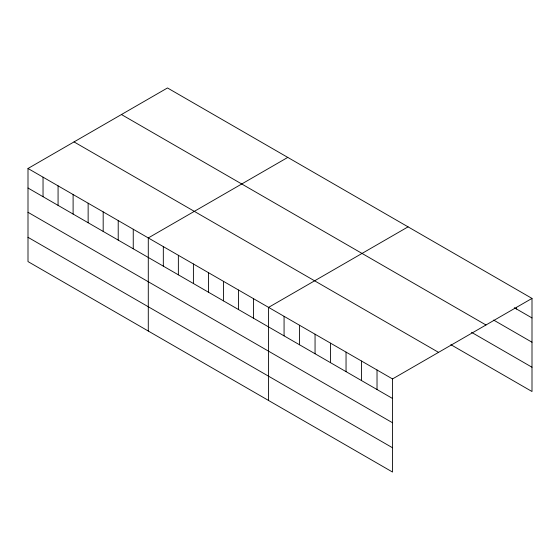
<?xml version="1.0" encoding="UTF-8"?>
<svg xmlns="http://www.w3.org/2000/svg" width="560" height="560" viewBox="0 0 560 560"><rect width="100%" height="100%" fill="white"/><g stroke="black" fill="none" stroke-linecap="round" stroke-linejoin="round"><path stroke-width="0.84" d="M28 168.483L392.518 378.938L392.518 472.045L28 261.59L28 168.483L167.482 87.955L532 298.41L532 391.517L450.849 344.666M287.77 157.409L148.288 237.937L148.288 331.037M408.065 226.856L268.583 307.384L268.583 400.491M392.518 378.938L532 298.41M514.297 307.72L532 317.947M493.64 320.075L532 342.223M121.45 114.534L485.968 324.982M471.506 332.311L532 367.234M74.032 141.911L438.55 352.366M28 188.02L392.518 398.475M28 212.296L392.518 422.751M28 237.314L392.518 447.762M516.509 307.3L516.509 309.001M377.027 369.992L377.027 389.529M361.536 361.046L361.536 380.583M346.045 352.107L346.045 371.637M330.547 343.161L330.547 362.698M315.056 334.215L315.056 353.752M299.565 325.269L299.565 344.806M284.074 316.33L284.074 335.86M253.547 298.704L253.547 318.241M238.511 290.024L238.511 309.554M223.475 281.337L223.475 300.874M208.439 272.657L208.439 292.194M193.403 263.977L193.403 283.514M178.367 255.297L178.367 274.834M163.324 246.617L163.324 266.154M133.252 229.25L133.252 248.787M118.216 220.57L118.216 240.107M103.18 211.89L103.18 231.427M88.144 203.21L88.144 222.747M73.108 194.53L73.108 214.067M58.072 185.85L58.072 205.38M43.036 177.163L43.036 196.7"/></g></svg>
